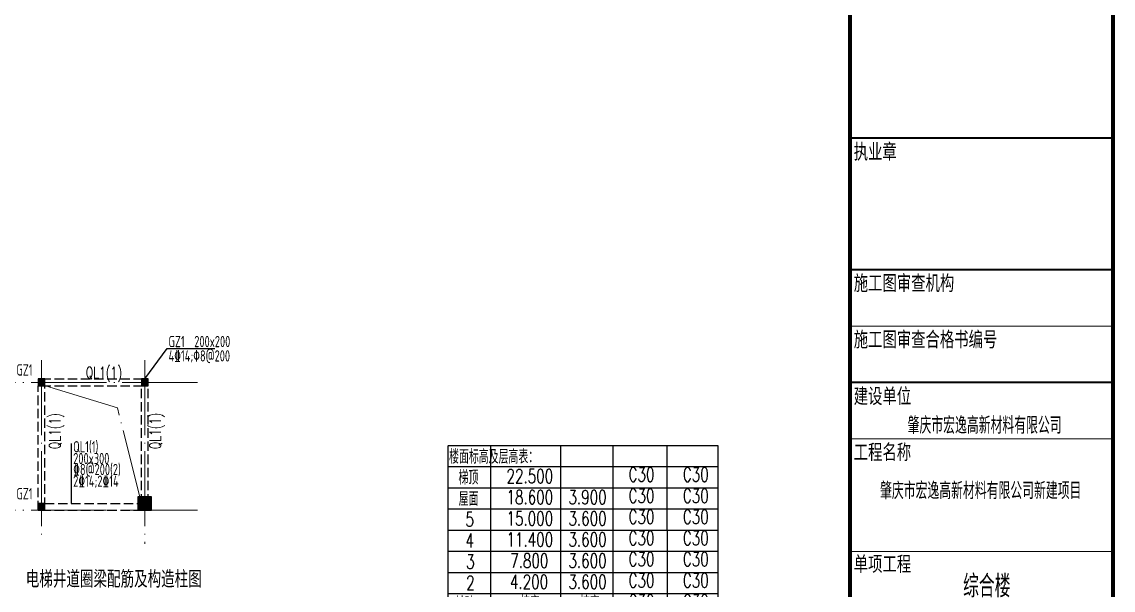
# Model space of a CAD drawing. Extents: x 3968514 to 5230306, y -516551 to -228246.
# Drawn here: x 4629732 to 4658754, y -411395 to -396266 of the extents above; entities that cross this region are included whole.
import ezdxf
from ezdxf.enums import TextEntityAlignment as Align

# ---------------------------------------------------------------- set-up
doc = ezdxf.new("R2010")
doc.units = 0
doc.header["$LTSCALE"] = 1000
doc.header["$MEASUREMENT"] = 0
for name, pattern in [('3', [5, 3, -2]), ('DASH', [0.35, 0.25, -0.1]), ('DOTE', [2.42, 2, -0.2, 0.02, -0.2])]:
    doc.linetypes.add(name, pattern=pattern)
for name, color, linetype, lineweight in [('AXIS', 3, 'Continuous', 15), ('DOTE', 1, 'DOTE', 9), ('FRAME', 3, 'Continuous', 18)]:
    doc.layers.add(name, color=color, linetype=linetype, lineweight=lineweight)
for name, color, linetype in [('DIM_SYMB', 3, 'Continuous'), ('PUB_TEXT', 7, 'Continuous'), ('X向主梁钢筋', 2, 'Continuous'), ('X向次梁钢筋', 2, 'Continuous'), ('单体名称', 144, 'Continuous'), ('墙柱楼面标高', 7, 'Continuous'), ('梁虚线', 134, '3')]:
    doc.layers.add(name, color=color, linetype=linetype)
doc.styles.add('_HZTXT', font='simplex.shx', dxfattribs={"width": 0.8, "bigfont": 'hztxt.shx'})
doc.styles.add('FRAME', font='simhei.ttf', dxfattribs={"width": 0.7})
doc.styles.add('HZ', font='txt.shx', dxfattribs={"width": 0.8, "bigfont": 'hztxt.shx'})
doc.styles.add('TSSD_REIN', font='Tssdeng.shx', dxfattribs={"width": 0.7, "bigfont": 'hztxt.shx'})

# ---------------------------------------------------------------- blocks, each defined once
blk = doc.blocks.new('gsdgsfrtr')
at = {"layer": '墙柱楼面标高'}
for p, q in [((-524913, -1071132), (-517735, -1071132)), ((-523781, -1071150), (-523781, -1077231)), ((-521915, -1071132), (-521915, -1077231)), ((-520529, -1071132), (-520529, -1077231)), ((-519087, -1071132), (-519086, -1077231)), ((-517735, -1071132), (-517735, -1077231)), ((-524913, -1071695), (-517735, -1071695)), ((-524913, -1071695), (-517735, -1071695)), ((-524913, -1072259), (-517735, -1072259)), ((-524913, -1072822), (-517735, -1072822)), ((-524913, -1073385), (-517735, -1073385)), ((-524913, -1073948), (-517735, -1073948)), ((-524913, -1074511), (-517735, -1074511)), ((-524913, -1075074), (-517735, -1075074)), ((-524913, -1075074), (-517735, -1075074)), ((-524913, -1075074), (-517735, -1075074)), ((-524913, -1075637), (-517735, -1075637)), ((-524913, -1075637), (-517735, -1075637)), ((-524913, -1075637), (-517735, -1075637)), ((-524913, -1077231), (-517735, -1077231))]:
    blk.add_line(p, q, dxfattribs=at)
blk.add_lwpolyline([(-524913, -1071149), (-524913, -1077231)], dxfattribs=at)
at = {"layer": '墙柱楼面标高', "style": 'HZ', "width": 0.7}
for s, p in [('楼面标高及层高表：', (-524881, -1071619)), ('梯顶', (-524631, -1072173)), ('22.500', (-523355, -1072137)), ('C30', (-520108, -1072097)), ('C30', (-518666, -1072097)), ('屋面', (-524626, -1072742)), ('18.600', (-523355, -1072700)), ('3.900', (-521707, -1072700)), ('C30', (-520108, -1072660)), ('C30', (-518666, -1072660)), ('5', (-524446, -1073287)), ('15.000', (-523355, -1073263)), ('3.600', (-521707, -1073263)), ('C30', (-520108, -1073223)), ('C30', (-518666, -1073223)), ('4', (-524446, -1073850)), ('11.400', (-523355, -1073826)), ('3.600', (-521707, -1073826)), ('C30', (-520108, -1073786)), ('C30', (-518666, -1073786)), ('3', (-524428, -1074413)), ('7.800', (-523257, -1074389)), ('3.600', (-521707, -1074389)), ('C30', (-520108, -1074349)), ('C30', (-518666, -1074349)), ('2', (-524428, -1074976)), ('4.200', (-523263, -1074952)), ('3.600', (-521707, -1074952)), ('C30', (-520108, -1074912)), ('C30', (-518666, -1074912)), ('基础', (-524725, -1075539)), ('按实', (-522993, -1075515)), ('按实', (-521400, -1075515)), ('C30', (-520108, -1075475)), ('C30', (-518666, -1075475)), ('标 高 H', (-523356, -1076384)), ('层 高', (-521595, -1076421)), ('墙、柱砼', (-520320, -1076363)), ('梁、板砼', (-518937, -1076363)), ('层 号', (-524710, -1076708)), ('（m）', (-523268, -1076864)), ('（m）', (-521641, -1076864)), ('强度等级', (-520323, -1076942)), ('强度等级', (-518957, -1076942))]:
    blk.add_text(s, height=376, dxfattribs=at).set_placement(p)
blk = doc.blocks.new('A$C0B803521')
at = {"layer": 'FRAME', "lineweight": 70}
blk.add_line((-23943, 92652), (-23943, 35252), dxfattribs=at)
at = {"layer": 'FRAME', "lineweight": 140}
blk.add_line((-16943, 35252), (-16943, 92652), dxfattribs=at)
at = {"layer": 'FRAME', "lineweight": 35}
for p, q in [((-16943, 60852), (-23943, 60852)), ((-16943, 57352), (-23943, 57352)), ((-16943, 54352), (-23943, 54352))]:
    blk.add_line(p, q, dxfattribs=at)
at = {"layer": 'FRAME', "lineweight": 18}
for p, q in [((-16943, 55852), (-23943, 55852)), ((-16943, 52852), (-23943, 52852)), ((-16943, 49852), (-23943, 49852))]:
    blk.add_line(p, q, dxfattribs=at)
at = {"layer": 'FRAME', "char_height": 400, "attachment_point": 1, "style": 'FRAME'}
for s, insert, width in [('执业章', (-23843, 60702), 3554.58), ('施工图审查机构', (-23843, 57202), 5412.54), ('施工图审查合格书编号', (-23843, 55702), 6008.14), ('建设单位', (-23843, 54193), 2375.25), ('工程名称', (-23843, 52702), 2368.14), ('单项工程', (-23843, 49725), 2349.15)]:
    blk.add_mtext(s, dxfattribs=dict(at, insert=insert, width=width))
blk = doc.blocks.new('FWEFS')
at = {"layer": 'DIM_SYMB', "color": 7, "style": 'TSSD_REIN', "width": 0.7}
for s, p in [('肇庆市宏逸高新材料有限公司', (1914249, -2251937)), ('肇庆市宏逸高新材料有限公司新建项目', (1913515, -2253677))]:
    blk.add_text(s, height=450, dxfattribs=at).set_placement(p)
at = {"layer": '单体名称', "style": 'TSSD_REIN', "width": 0.7}
blk.add_text('综合楼', height=600, dxfattribs=at).set_placement((1916353, -2256291), align=Align.CENTER)

msp = doc.modelspace()

# ---------------------------------------------------------------- hatches: boundary and pattern name
for points in [[(4630344.14077, -405953.08525), (4630164.14077, -405953.08525), (4630164.14077, -405773.08525), (4630344.14077, -405773.08525)], [(4633090.92933, -405953.08525), (4632910.92933, -405953.08525), (4632910.92933, -405773.08525), (4633090.92933, -405773.08525)], [(4633180.92933, -409266.46242), (4632820.92933, -409266.46242), (4632820.92933, -408906.46242), (4633180.92933, -408906.46242)], [(4630344.14077, -409266.46242), (4630164.14077, -409266.46242), (4630164.14077, -409086.46242), (4630344.14077, -409086.46242)]]:
    msp.add_hatch(color=7).paths.add_polyline_path(points)

# ---------------------------------------------------------------- linework, layer by layer
at = {"color": 0, "linetype": 'ByBlock'}
for p, q in [((4633000.92933, -405773.08525), (4633592.47877, -404963.99168)), ((4633592.47877, -404963.99168), (4634866.10926, -404963.99168))]:
    msp.add_line(p, q, dxfattribs=at)
at = {"color": 7}
for points in [[(4630164.14077, -405953.08525), (4630344.14077, -405953.08525), (4630344.14077, -405773.08525), (4630164.14077, -405773.08525), (4630164.14077, -405953.08525)], [(4632910.92933, -405953.08525), (4633090.92933, -405953.08525), (4633090.92933, -405773.08525), (4632910.92933, -405773.08525), (4632910.92933, -405953.08525)], [(4632820.92933, -409266.46242), (4633180.92933, -409266.46242), (4633180.92933, -408906.46242), (4632820.92933, -408906.46242), (4632820.92933, -409266.46242)], [(4630164.14077, -409266.46242), (4630344.14077, -409266.46242), (4630344.14077, -409086.46242), (4630164.14077, -409086.46242), (4630164.14077, -409266.46242)]]:
    msp.add_lwpolyline(points, dxfattribs=at)
at = {"layer": 'DOTE', "linetype": 'DOTE'}
for p, q in [((4630254.14077, -405271.35502), (4630254.14077, -410002.48629)), ((4633000.92933, -405271.35502), (4633000.92933, -410162.30481)), ((4634402.59194, -405863.08525), (4629280.91241, -405863.08525)), ((4632273.02898, -406537.75723), (4630344.14077, -405953.08525)), ((4632910.92933, -409086.46242), (4632273.02898, -406537.75723)), ((4634402.59194, -409266.46242), (4629439.74805, -409266.46242))]:
    msp.add_line(p, q, dxfattribs=at)
at = {"layer": 'X向次梁钢筋'}
msp.add_line((4631047.32808, -407487.10149), (4631047.32808, -409083.98199), dxfattribs=at)
at = {"layer": '梁虚线', "linetype": 'DASH'}
for p, q in [((4630164.14077, -409266.46242), (4630164.14077, -405953.08525)), ((4630254.14077, -405773.08525), (4632910.92933, -405773.08525)), ((4630254.14077, -405953.08525), (4632910.92933, -405953.08525)), ((4630344.14077, -409176.46242), (4630344.14077, -405953.08525)), ((4632910.92933, -409086.46242), (4632910.92933, -405953.08525)), ((4633090.92933, -409086.46242), (4633090.92933, -405953.08525)), ((4630344.14077, -409086.46242), (4632910.92933, -409086.46242)), ((4630254.14077, -409266.46242), (4632910.92933, -409266.46242))]:
    msp.add_line(p, q, dxfattribs=at)

# ---------------------------------------------------------------- block references
for name, p in [('A$C0B803521', (4675697.36617, -460218.25571)), ('gsdgsfrtr', (5165975.79213, 663590.77828))]:
    msp.add_blockref(name, p)
at = {"layer": 'AXIS', "color": 3}
msp.add_blockref('FWEFS', (2739039.66406, 1844704.54548), dxfattribs=at)

# ---------------------------------------------------------------- texts
at = {"layer": 'PUB_TEXT', "style": '_HZTXT', "width": 0.8}
msp.add_text('电梯井道圈梁配筋及构造柱图', height=450, dxfattribs=at).set_placement((4629836.17718, -411326.89131))
at = {"layer": 'X向主梁钢筋', "style": 'TSSD_REIN', "width": 0.7}
for s, p in [('GZ1  200x200', (4633633.3207, -404926.48803)), ('4\x8414;\x828@200', (4633633.3207, -405308.87083)), ('GZ1', (4629588.30407, -405682.54939)), ('QL1(1)', (4631097.32827, -407725.80547)), ('200x300', (4631097.32827, -408040.14454)), ('\x848@200(2)', (4631097.32827, -408332.0331)), ('2\x8414;2\x8414', (4631097.32827, -408642.98196)), ('GZ1', (4629588.30407, -408976.02563))]:
    msp.add_text(s, height=300, dxfattribs=at).set_placement(p)
at = {"layer": 'X向次梁钢筋', "style": 'HZ', "width": 0.7}
msp.add_text('QL1(1)', height=300.000012, dxfattribs=at).set_placement((4631434.33167, -405750.76978))
for p in [(4630757.89388, -407641.05828), (4633431.3219, -407640.33021)]:
    msp.add_text('QL1(1)', height=300.000012, rotation=90, dxfattribs=at).set_placement(p)

doc.saveas('drawing.dxf')
